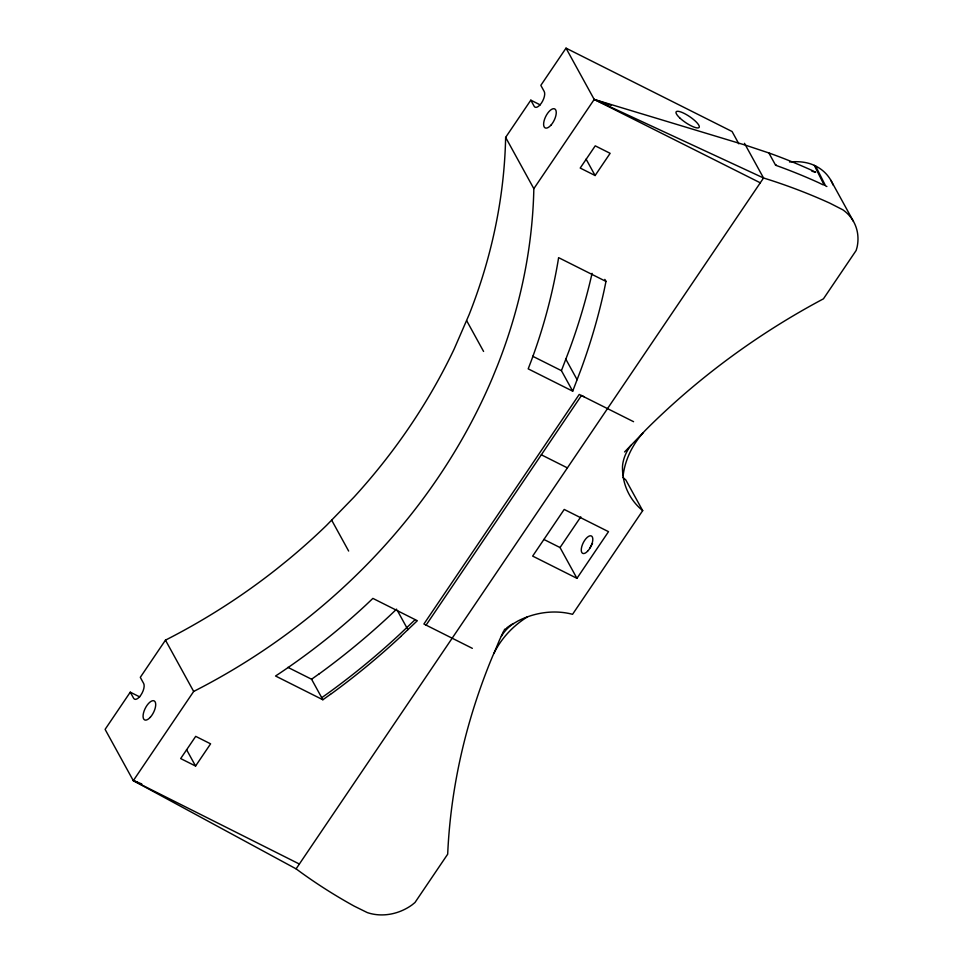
<?xml version="1.0" encoding="UTF-8"?>
<svg xmlns="http://www.w3.org/2000/svg" width="963" height="963" viewBox="0 0 963 963"><rect width="100%" height="100%" fill="white"/><g stroke="black" fill="none" stroke-linecap="round" stroke-linejoin="round"><path stroke-width="1.44" d="M494.007 653.203L499.4 640.251A35.414 30.551 -28.8 0 1 500.074 638.77L503.781 630.825M605.98 281.425L604.258 289.779A665.722 574.189 -28.8 0 1 580.472 370.875L572.708 391.171L528.193 368.853L531.359 360.583A611.999 527.856 -28.8 0 0 558.083 260.925L558.6 257.639L605.98 281.425L604.848 279.378M501.362 636.338A35.414 30.551 -28.8 0 1 505.25 630.861L506.382 629.597A35.414 30.551 -28.8 0 1 513.351 623.663L518.034 620.93A72.43 62.475 -28.8 0 1 572.552 614.31L642.694 510.643A72.43 62.475 -28.8 0 1 623.217 476.938L623.205 474.976A81.422 70.227 -28.8 0 1 645.535 430.16L650.218 425.49A655.297 565.197 -28.8 0 1 823.437 298.831L856.143 250.488L857.094 247.154A46.272 39.904 -28.8 0 0 842.806 209.79L829.901 203.193A636.94 549.367 -28.8 0 0 769.967 180.009L763.539 177.986L594.207 99.442L566.015 48.15L540.833 85.358L544.215 91.509A9.257 4.033 -63.3 0 1 541.471 103.017A9.257 4.033 -63.3 0 1 534.2 106.327L530.818 100.164L505.635 137.372A579.606 499.917 -28.8 0 1 469.101 314.672L454.151 349.063A579.606 499.917 -28.8 0 1 353.915 497.209L326.553 525.365A579.606 499.917 -28.8 0 1 287.275 560.442L276.995 568.736A579.606 499.917 -28.8 0 1 165.467 640.142L140.297 677.35L143.68 683.513A9.257 4.033 -63.3 0 1 140.923 695.021A9.257 4.033 -63.3 0 1 133.664 698.319L130.27 692.168L105.099 729.376L133.303 780.668L296.098 868.855L301.323 872.683A636.94 549.367 -28.8 0 0 354.276 906.171L367.3 912.587A46.272 39.904 -28.8 0 0 412.08 904.883L414.981 902.512L447.687 854.181A655.695 565.546 -28.8 0 1 490.251 661.918L492.647 656.128A81.831 70.588 -28.8 0 1 527.519 616.826M572.708 391.171L561.429 370.659L569.193 350.351A665.722 574.189 -28.8 0 0 592.064 273.348M811.845 171.197L815.625 172.293L811.857 170.367A636.94 549.367 -28.8 0 0 769.413 153.141L745.482 145.16L594.207 99.442L533.839 188.676A579.606 499.917 -28.8 0 1 497.305 365.976L492.599 377.508A579.606 499.917 -28.8 0 1 193.671 691.446L133.303 780.668L299.361 864.028M195.573 766.042L210.596 743.833L195.706 736.358L180.671 758.567L195.573 766.042L186.545 749.635M595.11 175.531L610.133 153.322L595.242 145.846L580.208 168.056L595.11 175.531L586.082 159.112M633.57 421.686L579.232 394.433L423.901 624.012L426.091 625.119L581.435 395.528L584.06 396.696M296.098 868.855L763.539 177.986L744.471 143.318M576.945 578.33L532.659 556.096L564.222 509.439L608.508 531.672L576.945 578.33L560.033 547.55L580.797 516.854M623.025 475.65A72.43 62.475 -28.8 0 1 622.495 466.513L622.64 464.78A41.578 35.86 -28.8 0 1 624.662 456.618L624.855 456.113A41.578 35.86 -28.8 0 1 628.538 448.842L629.14 447.915A41.578 35.86 -28.8 0 1 631.114 445.219L643.236 432.628M624.566 451.948L631.114 445.219M396.612 609.146L389.377 616.019A665.722 574.189 -28.8 0 1 319.222 673.859M415.149 619.654L399.525 634.485A665.638 574.129 -28.8 0 1 329.334 692.277L321.726 697.694M400.656 636.531L417.328 620.714L372.886 598.396L366.096 604.848A611.999 527.856 -28.8 0 1 278.608 673.992L275.538 676.002L322.858 699.752L330.465 694.323M504.335 629.658L505.503 628.767M287.913 667.359L311.567 679.228L319.186 673.811M768.847 152.936L775.612 165.251L776.274 164.938M513.351 623.663L512.846 623.795A72.43 62.475 -28.8 0 0 506.694 627.888M789.54 161.989C798.375 161.146 807.608 161.892 815.601 165.997A46.272 39.904 -28.8 0 1 833.091 185.016M611.288 105.28L594.207 99.442L760.276 182.814M137.577 782.125L133.303 780.668L141.73 783.894M775.612 165.251L776.178 165.455A636.94 549.367 -28.8 0 1 818.622 182.669L822.944 184.788M826.88 186.509L825.592 185.895L815.601 165.997M566.015 48.15L732.073 131.51L738.838 143.824M530.818 100.164L540.231 104.895M532.623 356.214L561.429 370.659M541.326 454.801L567.388 467.886M543.926 539.461L560.033 547.55M426.091 625.119L472.339 648.34M130.27 692.168L139.683 696.887M830.864 180.298L853.423 221.334M505.635 137.372L533.839 188.676M565.823 359.163L577.102 379.687M642.694 510.643L625.769 479.875A72.43 62.475 -28.8 0 1 622.844 477.311M466.658 320.667L483.582 351.435M397.286 610.386L407.891 629.67M331.729 520.261L348.642 551.041M311.567 679.228L322.858 699.752M165.467 640.142L193.671 691.446M814.313 165.371L824.28 185.317M590.066 547.887A9.714 4.225 -63.3 0 1 592.522 543.517M400.704 636.579A665.722 574.189 -28.8 0 1 330.514 694.371M550.944 125.178A10.641 4.634 -63.3 0 0 554.82 108.963A10.641 4.634 -63.3 0 0 544.023 121.097A10.641 4.634 -63.3 0 0 550.944 125.178M587.55 551.281A9.714 4.225 -63.3 0 0 591.764 536.21A9.714 4.225 -63.3 0 0 581.808 546.466A9.714 4.225 -63.3 0 0 587.55 551.281M150.397 717.17A10.641 4.634 -63.3 0 0 154.285 700.956A10.641 4.634 -63.3 0 0 143.475 713.089A10.641 4.634 -63.3 0 0 150.397 717.17M679.673 117.835A13.879 3.587 34.1 0 0 699.018 127.549A13.879 3.587 34.1 0 0 684.272 113.453A13.879 3.587 34.1 0 0 679.673 117.835"/></g></svg>
